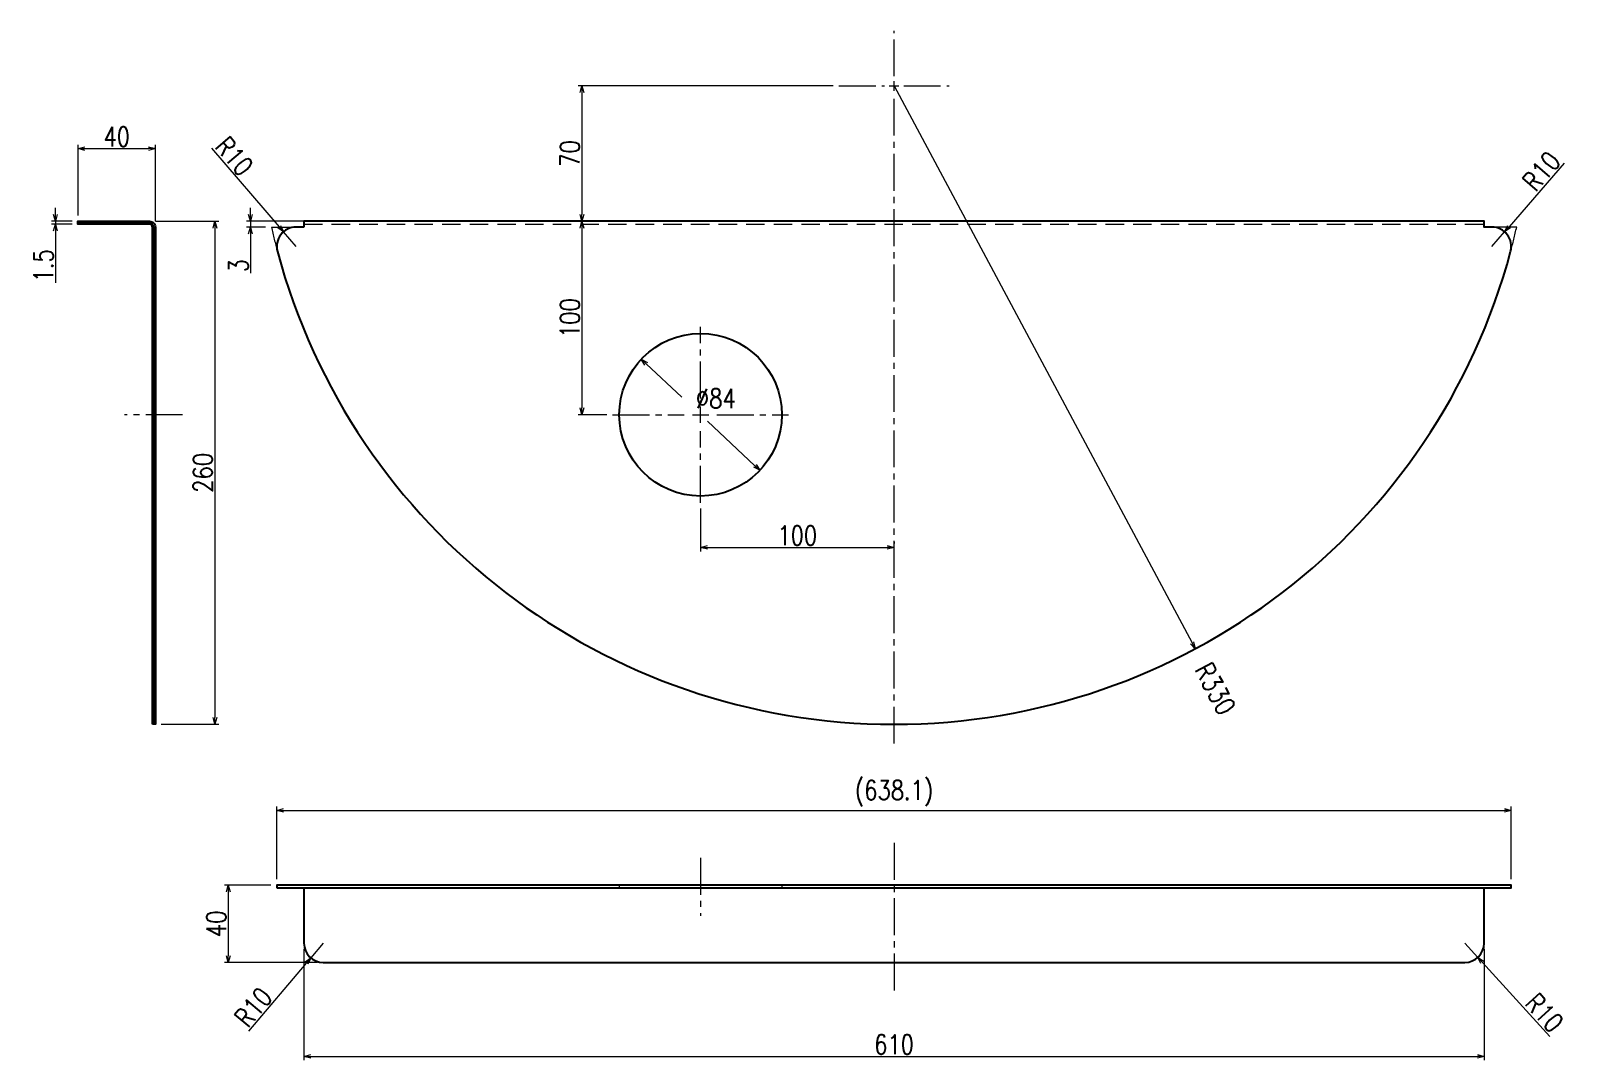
# Model space of a CAD drawing. Header units: millimetres. Extents: x 0 to 51411, y 0 to 16902.
# Drawn here: x 9569 to 10364, y 9300 to 9833 of the extents above; entities that cross this region are included whole.
import ezdxf

# ---------------------------------------------------------------- set-up
doc = ezdxf.new("R2010")
doc.units = ezdxf.units.MM
for name, pattern in [('CENTER2', [28.575, 19.05, -3.175, 3.175, -3.175]), ('HIDDEN2', [4.7625, 3.175, -1.5875]), ('PHANTOM2', [31.75, 15.875, -3.175, 3.175, -3.175, 3.175, -3.175])]:
    doc.linetypes.add(name, pattern=pattern)
for name, color, linetype, lineweight in [('01_外形線', 7, 'Continuous', 25), ('03_かくれ線', 6, 'HIDDEN2', 13), ('04_中心線', 1, 'CENTER2', 9), ('05_仮想線', 2, 'PHANTOM2', 13), ('07_寸法線', 3, 'Continuous', 9)]:
    doc.layers.add(name, color=color, linetype=linetype, lineweight=lineweight)
doc.layers.add('10_補助線', color=8, linetype='Continuous', lineweight=13, plot=False)
doc.styles.add('寸法用', font='simplex.shx', dxfattribs={"width": 0.8, "bigfont": '@extfont2.shx'})
doc.dimstyles.new('機械製図用', dxfattribs={"dimtxt": 3.5, "dimasz": 3.5, "dimexe": 2, "dimexo": 0, "dimgap": 1.2, "dimtad": 1, "dimdsep": 46, "dimtxsty": '寸法用', "dimblk": 'OPEN30', "dimcen": 0, "dimclrd": 256, "dimclre": 256, "dimclrt": 7, "dimazin": 2, "dimtm": 1e-09, "dimtfac": 0.75, "dimtmove": 0, "dimatfit": 3, "dimldrblk": 'OPEN30', "dimfxl": 1, "dimlwd": -1, "dimlwe": -1, "dimarcsym": 0})
doc.dimstyles.new('機械製図用$3', dxfattribs={"dimtxt": 3.5, "dimasz": 3.5, "dimexe": 2, "dimexo": 0, "dimgap": 1.2, "dimtad": 1, "dimtih": 1, "dimtoh": 1, "dimdsep": 46, "dimtxsty": '寸法用', "dimblk": 'OPEN30', "dimcen": 0, "dimsd1": 1, "dimclrd": 256, "dimclre": 256, "dimclrt": 7, "dimazin": 2, "dimtm": 1e-09, "dimtfac": 0.75, "dimtofl": 0, "dimtmove": 0, "dimatfit": 3, "dimldrblk": 'OPEN30', "dimfxl": 1, "dimlwd": -1, "dimlwe": -1, "dimarcsym": 0})

# ---------------------------------------------------------------- blocks, each defined once
blk = doc.blocks.new('_Open30')
at = {"color": 0, "linetype": 'ByBlock', "lineweight": -2}
for p, q in [((-1, 0.27), (0, 0)), ((0, 0), (-1, -0.27)), ((0, 0), (-1, 0))]:
    blk.add_line(p, q, dxfattribs=at)
blk = doc.blocks.new('*D1818')
at = {"layer": '07_寸法線', "transparency": 16777216}
for p, q in [((9983.62, 9804.01), (9851.82, 9804.01)), ((9853.82, 9800.51), (9853.82, 9737.51)), ((9856.82, 9734.01), (9855.82, 9734.01))]:
    blk.add_line(p, q, dxfattribs=at)
at = {"layer": 'Defpoints', "color": 0, "transparency": 16777216}
for p in [(9986.62, 9804.01), (9853.82, 9734.01), (9853.82, 9734.01)]:
    blk.add_point(p, dxfattribs=at)
at = {"layer": '07_寸法線', "transparency": 16777216, "xscale": 3.5, "yscale": 3.5, "zscale": 3.5}
for p, rotation in [((9853.82, 9804.01), 90), ((9853.82, 9734.01), 270)]:
    blk.add_blockref('_Open30', p, dxfattribs=dict(at, rotation=rotation))
at = {"layer": '07_寸法線', "color": 7, "transparency": 16777216, "insert": (9847.62, 9769.01), "char_height": 10, "attachment_point": 5, "rotation": 90, "style": '寸法用'}
blk.add_mtext('70', dxfattribs=at)
blk = doc.blocks.new('*U1780')
at = {"layer": '04_中心線', "color": 0, "linetype": 'CENTER2', "transparency": 16777216}
for p, q in [((0, 8.4), (0, 45.5)), ((-45.5, 0), (-8.4, 0)), ((8.4, 0), (45.5, 0)), ((0, -45.5), (0, -8.4))]:
    blk.add_line(p, q, dxfattribs=at)
at = {"layer": '04_中心線', "color": 0, "linetype": 'Continuous', "transparency": 16777216}
for p, q in [((-4.2, 0), (4.2, 0)), ((0, -4.2), (0, 4.2))]:
    blk.add_line(p, q, dxfattribs=at)
blk = doc.blocks.new('*D1819')
at = {"layer": '07_寸法線', "transparency": 16777216}
for p, q in [((9862.99, 9734.01), (9851.82, 9734.01)), ((9853.82, 9730.51), (9853.82, 9637.51)), ((9866.62, 9634.01), (9851.82, 9634.01))]:
    blk.add_line(p, q, dxfattribs=at)
at = {"layer": 'Defpoints', "color": 0, "transparency": 16777216}
for p in [(9865.99, 9734.01), (9853.82, 9634.01), (9869.62, 9634.01)]:
    blk.add_point(p, dxfattribs=at)
at = {"layer": '07_寸法線', "transparency": 16777216, "xscale": 3.5, "yscale": 3.5, "zscale": 3.5}
for p, rotation in [((9853.82, 9734.01), 90), ((9853.82, 9634.01), 270)]:
    blk.add_blockref('_Open30', p, dxfattribs=dict(at, rotation=rotation))
at = {"layer": '07_寸法線', "color": 7, "transparency": 16777216, "insert": (9847.62, 9684.01), "char_height": 10, "attachment_point": 5, "rotation": 90, "style": '寸法用'}
blk.add_mtext('100', dxfattribs=at)
blk = doc.blocks.new('*D1820')
at = {"layer": '07_寸法線', "transparency": 16777216}
for p, q in [((9915.12, 9585.51), (9915.12, 9563.4)), ((10015.12, 9568.4), (10015.12, 9567.4)), ((9918.62, 9565.4), (10011.62, 9565.4))]:
    blk.add_line(p, q, dxfattribs=at)
at = {"layer": 'Defpoints', "color": 0, "transparency": 16777216}
for p in [(9915.12, 9588.51), (10015.12, 9565.4), (10015.12, 9565.4)]:
    blk.add_point(p, dxfattribs=at)
at = {"layer": '07_寸法線', "transparency": 16777216, "xscale": 3.5, "yscale": 3.5, "zscale": 3.5, "rotation": 180}
blk.add_blockref('_Open30', (9915.12, 9565.4), dxfattribs=at)
at = {"layer": '07_寸法線', "transparency": 16777216, "xscale": 3.5, "yscale": 3.5, "zscale": 3.5}
blk.add_blockref('_Open30', (10015.12, 9565.4), dxfattribs=at)
at = {"layer": '07_寸法線', "color": 7, "transparency": 16777216, "insert": (9965.12, 9571.6), "char_height": 10, "attachment_point": 5, "style": '寸法用'}
blk.add_mtext('100', dxfattribs=at)
blk = doc.blocks.new('*D1840')
at = {"layer": '07_寸法線', "transparency": 16777216}
for p, q in [((9887.01, 9660.32), (9905.49, 9643.02)), ((9943.22, 9607.69), (9918.73, 9630.62))]:
    blk.add_line(p, q, dxfattribs=at)
at = {"layer": 'Defpoints', "color": 0, "transparency": 16777216}
for p in [(9884.46, 9662.71), (9945.78, 9605.3)]:
    blk.add_point(p, dxfattribs=at)
at = {"layer": '07_寸法線', "transparency": 16777216, "xscale": 3.5, "yscale": 3.5, "zscale": 3.5}
for p, rotation in [((9884.46, 9662.71), 136.8861232830943), ((9945.78, 9605.3), 316.8861232830943)]:
    blk.add_blockref('_Open30', p, dxfattribs=dict(at, rotation=rotation))
at = {"layer": '07_寸法線', "color": 7, "transparency": 16777216, "insert": (9922.99, 9642.45), "char_height": 10, "attachment_point": 5, "style": '寸法用'}
blk.add_mtext('∅84', dxfattribs=at)
blk = doc.blocks.new('*D1841')
at = {"layer": '07_寸法線', "transparency": 16777216}
for p, q in [((9712.12, 9734.01), (9680.44, 9734.01)), ((9682.44, 9737.51), (9682.44, 9741.01)), ((9682.44, 9734.01), (9682.44, 9731.01)), ((9690.29, 9731.01), (9680.44, 9731.01)), ((9682.44, 9727.51), (9682.44, 9707.2))]:
    blk.add_line(p, q, dxfattribs=at)
at = {"layer": 'Defpoints', "color": 0, "transparency": 16777216}
for p in [(9715.12, 9734.01), (9682.44, 9731.01), (9693.29, 9731.01)]:
    blk.add_point(p, dxfattribs=at)
at = {"layer": '07_寸法線', "transparency": 16777216, "xscale": 3.5, "yscale": 3.5, "zscale": 3.5}
for p, rotation in [((9682.44, 9734.01), 270), ((9682.44, 9731.01), 90)]:
    blk.add_blockref('_Open30', p, dxfattribs=dict(at, rotation=rotation))
at = {"layer": '07_寸法線', "color": 7, "transparency": 16777216, "insert": (9676.24, 9711.07), "char_height": 10, "attachment_point": 5, "rotation": 90, "style": '寸法用'}
blk.add_mtext('3', dxfattribs=at)
blk = doc.blocks.new('*D1842')
at = {"layer": '07_寸法線', "transparency": 16777216}
for p, q in [((9662.26, 9771.86), (9697.26, 9731.23)), ((9706.07, 9721.01), (9699.54, 9728.58))]:
    blk.add_line(p, q, dxfattribs=at)
at = {"layer": 'Defpoints', "color": 0, "transparency": 16777216}
for p in [(9699.54, 9728.58), (9706.07, 9721.01)]:
    blk.add_point(p, dxfattribs=at)
at = {"layer": '07_寸法線', "transparency": 16777216, "xscale": 3.5, "yscale": 3.5, "zscale": 3.5, "rotation": 310.7414474621124}
blk.add_blockref('_Open30', (9699.54, 9728.58), dxfattribs=at)
at = {"layer": '07_寸法線', "color": 7, "transparency": 16777216, "insert": (9674.08, 9767.64), "char_height": 10, "attachment_point": 5, "rotation": 310.74145, "style": '寸法用'}
blk.add_mtext('R10', dxfattribs=at)
blk = doc.blocks.new('*D1843')
at = {"layer": '07_寸法線', "transparency": 16777216}
for p, q in [((10361.56, 9764.13), (10333.01, 9731.2)), ((10324.17, 9721.01), (10330.72, 9728.56))]:
    blk.add_line(p, q, dxfattribs=at)
at = {"layer": 'Defpoints', "color": 0, "transparency": 16777216}
for p in [(10330.72, 9728.56), (10324.17, 9721.01)]:
    blk.add_point(p, dxfattribs=at)
at = {"layer": '07_寸法線', "transparency": 16777216, "xscale": 3.5, "yscale": 3.5, "zscale": 3.5, "rotation": 229.0707073234045}
blk.add_blockref('_Open30', (10330.72, 9728.56), dxfattribs=at)
at = {"layer": '07_寸法線', "color": 7, "transparency": 16777216, "insert": (10349.73, 9759.95), "char_height": 10, "attachment_point": 5, "rotation": 49.07071, "style": '寸法用'}
blk.add_mtext('R10', dxfattribs=at)
blk = doc.blocks.new('*D1844')
at = {"layer": '07_寸法線', "transparency": 16777216}
blk.add_line((10015.12, 9804.01), (10169.14, 9516.12), dxfattribs=at)
at = {"layer": 'Defpoints', "color": 0, "transparency": 16777216}
for p in [(10015.12, 9804.01), (10170.8, 9513.03)]:
    blk.add_point(p, dxfattribs=at)
at = {"layer": '07_寸法線', "transparency": 16777216, "xscale": 3.5, "yscale": 3.5, "zscale": 3.5, "rotation": 298.1482195804332}
blk.add_blockref('_Open30', (10170.8, 9513.03), dxfattribs=at)
at = {"layer": '07_寸法線', "color": 7, "transparency": 16777216, "insert": (10181.16, 9492.38), "char_height": 10, "attachment_point": 5, "rotation": 298.14822, "style": '寸法用'}
blk.add_mtext('R330', dxfattribs=at)
blk = doc.blocks.new('*D1845')
at = {"layer": '07_寸法線', "transparency": 16777216}
for p, q in [((9633.33, 9734.01), (9666.08, 9734.01)), ((9664.08, 9730.51), (9664.08, 9477.51)), ((9636.33, 9474.01), (9666.08, 9474.01))]:
    blk.add_line(p, q, dxfattribs=at)
at = {"layer": 'Defpoints', "color": 0, "transparency": 16777216}
for p in [(9630.33, 9734.01), (9633.33, 9474.01), (9664.08, 9474.01)]:
    blk.add_point(p, dxfattribs=at)
at = {"layer": '07_寸法線', "transparency": 16777216, "xscale": 3.5, "yscale": 3.5, "zscale": 3.5}
for p, rotation in [((9664.08, 9734.01), 90), ((9664.08, 9474.01), 270)]:
    blk.add_blockref('_Open30', p, dxfattribs=dict(at, rotation=rotation))
at = {"layer": '07_寸法線', "color": 7, "transparency": 16777216, "insert": (9657.88, 9604.01), "char_height": 10, "attachment_point": 5, "rotation": 90, "style": '寸法用'}
blk.add_mtext('260', dxfattribs=at)
blk = doc.blocks.new('*U1781')
at = {"layer": '04_中心線', "color": 0, "linetype": 'CENTER2', "transparency": 16777216}
for p, q in [((0, 5), (0, 28.5)), ((-28.5, 0), (-5, 0)), ((5, 0), (28.5, 0)), ((0, -340), (0, -5))]:
    blk.add_line(p, q, dxfattribs=at)
at = {"layer": '04_中心線', "color": 0, "linetype": 'Continuous', "transparency": 16777216}
for p, q in [((-2.5, 0), (2.5, 0)), ((0, -2.5), (0, 2.5))]:
    blk.add_line(p, q, dxfattribs=at)
blk = doc.blocks.new('*D1846')
at = {"layer": '07_寸法線', "transparency": 16777216}
for p, q in [((9590.33, 9734.01), (9579.68, 9734.01)), ((9581.68, 9737.51), (9581.68, 9741.01)), ((9581.68, 9734.01), (9581.68, 9732.51)), ((9590.33, 9732.51), (9579.68, 9732.51)), ((9581.68, 9729.01), (9581.68, 9702.25))]:
    blk.add_line(p, q, dxfattribs=at)
at = {"layer": 'Defpoints', "color": 0, "transparency": 16777216}
for p in [(9593.33, 9734.01), (9581.68, 9732.51), (9593.33, 9732.51)]:
    blk.add_point(p, dxfattribs=at)
at = {"layer": '07_寸法線', "transparency": 16777216, "xscale": 3.5, "yscale": 3.5, "zscale": 3.5}
for p, rotation in [((9581.68, 9734.01), 270), ((9581.68, 9732.51), 90)]:
    blk.add_blockref('_Open30', p, dxfattribs=dict(at, rotation=rotation))
at = {"layer": '07_寸法線', "color": 7, "transparency": 16777216, "insert": (9575.48, 9711.07), "char_height": 10, "attachment_point": 5, "rotation": 90, "style": '寸法用'}
blk.add_mtext('1.5', dxfattribs=at)
blk = doc.blocks.new('*D1847')
at = {"layer": '07_寸法線', "transparency": 16777216}
for p, q in [((9693.07, 9390.89), (9669.03, 9390.89)), ((9671.03, 9387.39), (9671.03, 9354.39)), ((9717.12, 9350.89), (9669.03, 9350.89))]:
    blk.add_line(p, q, dxfattribs=at)
at = {"layer": 'Defpoints', "color": 0, "transparency": 16777216}
for p in [(9696.07, 9390.89), (9671.03, 9350.89), (9720.12, 9350.89)]:
    blk.add_point(p, dxfattribs=at)
at = {"layer": '07_寸法線', "transparency": 16777216, "xscale": 3.5, "yscale": 3.5, "zscale": 3.5}
for p, rotation in [((9671.03, 9390.89), 90), ((9671.03, 9350.89), 270)]:
    blk.add_blockref('_Open30', p, dxfattribs=dict(at, rotation=rotation))
at = {"layer": '07_寸法線', "color": 7, "transparency": 16777216, "insert": (9664.83, 9370.89), "char_height": 10, "attachment_point": 5, "rotation": 90, "style": '寸法用'}
blk.add_mtext('40', dxfattribs=at)
blk = doc.blocks.new('*D1848')
at = {"layer": '07_寸法線', "transparency": 16777216}
for p, q in [((9720.12, 9360.89), (9713.66, 9353.26)), ((9681.66, 9315.38), (9711.4, 9350.58))]:
    blk.add_line(p, q, dxfattribs=at)
at = {"layer": 'Defpoints', "color": 0, "transparency": 16777216}
for p in [(9720.12, 9360.89), (9713.66, 9353.26)]:
    blk.add_point(p, dxfattribs=at)
at = {"layer": '07_寸法線', "transparency": 16777216, "xscale": 3.5, "yscale": 3.5, "zscale": 3.5, "rotation": 49.80231722451845}
blk.add_blockref('_Open30', (9713.66, 9353.26), dxfattribs=at)
at = {"layer": '07_寸法線', "color": 7, "transparency": 16777216, "insert": (9683.97, 9327.72), "char_height": 10, "attachment_point": 5, "rotation": 49.80232, "style": '寸法用'}
blk.add_mtext('R10', dxfattribs=at)
blk = doc.blocks.new('*D1849')
at = {"layer": '07_寸法線', "transparency": 16777216}
for p, q in [((10310.12, 9360.89), (10316.84, 9353.49)), ((10353.99, 9312.64), (10319.2, 9350.9))]:
    blk.add_line(p, q, dxfattribs=at)
at = {"layer": 'Defpoints', "color": 0, "transparency": 16777216}
for p in [(10310.12, 9360.89), (10316.84, 9353.49)]:
    blk.add_point(p, dxfattribs=at)
at = {"layer": '07_寸法線', "transparency": 16777216, "xscale": 3.5, "yscale": 3.5, "zscale": 3.5, "rotation": 132.2774182708761}
blk.add_blockref('_Open30', (10316.84, 9353.49), dxfattribs=at)
at = {"layer": '07_寸法線', "color": 7, "transparency": 16777216, "insert": (10351.24, 9324.88), "char_height": 10, "attachment_point": 5, "rotation": 312.27742, "style": '寸法用'}
blk.add_mtext('R10', dxfattribs=at)
blk = doc.blocks.new('*D1850')
at = {"layer": '07_寸法線', "transparency": 16777216}
for p, q in [((9710.12, 9357.89), (9710.12, 9300.35)), ((10320.12, 9357.89), (10320.12, 9300.35)), ((9713.62, 9302.35), (10316.62, 9302.35))]:
    blk.add_line(p, q, dxfattribs=at)
at = {"layer": 'Defpoints', "color": 0, "transparency": 16777216}
for p in [(9710.12, 9360.89), (10320.12, 9360.89), (10320.12, 9302.35)]:
    blk.add_point(p, dxfattribs=at)
at = {"layer": '07_寸法線', "transparency": 16777216, "xscale": 3.5, "yscale": 3.5, "zscale": 3.5, "rotation": 180}
blk.add_blockref('_Open30', (9710.12, 9302.35), dxfattribs=at)
at = {"layer": '07_寸法線', "transparency": 16777216, "xscale": 3.5, "yscale": 3.5, "zscale": 3.5}
blk.add_blockref('_Open30', (10320.12, 9302.35), dxfattribs=at)
at = {"layer": '07_寸法線', "color": 7, "transparency": 16777216, "insert": (10015.12, 9308.55), "char_height": 10, "attachment_point": 5, "style": '寸法用'}
blk.add_mtext('610', dxfattribs=at)
blk = doc.blocks.new('*D1851')
at = {"layer": '07_寸法線', "transparency": 16777216}
for p, q in [((9696.07, 9393.89), (9696.07, 9431.5)), ((10334.17, 9393.89), (10334.17, 9431.5)), ((9699.57, 9429.5), (10330.67, 9429.5))]:
    blk.add_line(p, q, dxfattribs=at)
at = {"layer": 'Defpoints', "color": 0, "transparency": 16777216}
for p in [(10334.17, 9429.5), (9696.07, 9390.89), (10334.17, 9390.89)]:
    blk.add_point(p, dxfattribs=at)
at = {"layer": '07_寸法線', "transparency": 16777216, "xscale": 3.5, "yscale": 3.5, "zscale": 3.5, "rotation": 180}
blk.add_blockref('_Open30', (9696.07, 9429.5), dxfattribs=at)
at = {"layer": '07_寸法線', "transparency": 16777216, "xscale": 3.5, "yscale": 3.5, "zscale": 3.5}
blk.add_blockref('_Open30', (10334.17, 9429.5), dxfattribs=at)
at = {"layer": '07_寸法線', "color": 7, "transparency": 16777216, "insert": (10015.12, 9438.32), "char_height": 10, "attachment_point": 5, "style": '寸法用'}
blk.add_mtext('(638.1)', dxfattribs=at)
blk = doc.blocks.new('*D1837')
at = {"layer": '07_寸法線', "transparency": 16777216}
for p, q in [((9593.33, 9737.01), (9593.33, 9773.56)), ((9633.33, 9734.01), (9633.33, 9773.56)), ((9596.83, 9771.56), (9629.83, 9771.56))]:
    blk.add_line(p, q, dxfattribs=at)
at = {"layer": 'Defpoints', "color": 0, "transparency": 16777216}
for p in [(9633.33, 9771.56), (9593.33, 9734.01), (9633.33, 9731.01)]:
    blk.add_point(p, dxfattribs=at)
at = {"layer": '07_寸法線', "transparency": 16777216, "xscale": 3.5, "yscale": 3.5, "zscale": 3.5, "rotation": 180}
blk.add_blockref('_Open30', (9593.33, 9771.56), dxfattribs=at)
at = {"layer": '07_寸法線', "transparency": 16777216, "xscale": 3.5, "yscale": 3.5, "zscale": 3.5}
blk.add_blockref('_Open30', (9633.33, 9771.56), dxfattribs=at)
at = {"layer": '07_寸法線', "color": 7, "transparency": 16777216, "insert": (9613.33, 9777.76), "char_height": 10, "attachment_point": 5, "style": '寸法用'}
blk.add_mtext('40', dxfattribs=at)

msp = doc.modelspace()

# ---------------------------------------------------------------- linework, layer by layer
at = {"layer": '01_外形線'}
for p, q in [((9631.826, 9731.005), (9633.326, 9731.005)), ((9710.117, 9389.393), (9710.117, 9360.893)), ((10320.117, 9360.893), (10320.117, 9389.393)), ((9720.117, 9350.893), (10310.117, 9350.893))]:
    msp.add_line(p, q, dxfattribs=at)
for points in [[(9631.826, 9474.005), (9631.826, 9731.005, 0.4142136), (9630.326, 9732.505), (9593.326, 9732.505), (9593.326, 9734.005), (9630.326, 9734.005, -0.4142136), (9633.326, 9731.005), (9633.326, 9474.005)], [(9710.117, 9731.005), (9706.068, 9731.005, 0.4933243), (9696.41, 9718.412, 0.7668698), (10333.823, 9718.412, 0.4933243), (10324.165, 9731.005), (10320.117, 9731.005), (10320.117, 9734.005), (9710.117, 9734.005)]]:
    msp.add_lwpolyline(points, format="xyb", close=True, dxfattribs=at)
msp.add_lwpolyline([(9696.068, 9389.393), (10334.165, 9389.393), (10334.165, 9390.893), (9696.068, 9390.893)], close=True, dxfattribs=at)
msp.add_circle((9915.117, 9634.005), 42, dxfattribs=at)
for centre, start, end in [((9720.117, 9360.893), 180, 270), ((10310.117, 9360.893), 270, 0)]:
    msp.add_arc(centre, 10, start, end, dxfattribs=at)
at = {"layer": '03_かくれ線', "ltscale": 3}
for p, q in [((9710.117, 9732.505), (10320.117, 9732.505)), ((9633.326, 9676.005), (9631.826, 9676.005)), ((9633.326, 9592.005), (9631.826, 9592.005)), ((9873.117, 9390.893), (9873.117, 9389.393)), ((9957.117, 9390.893), (9957.117, 9389.393))]:
    msp.add_line(p, q, dxfattribs=at)
at = {"layer": '04_中心線'}
for p, q in [((9647.389, 9634.005), (9617.389, 9634.005)), ((10015.117, 9412.643), (10015.117, 9335.893)), ((9915.117, 9404.957), (9915.117, 9374.957))]:
    msp.add_line(p, q, dxfattribs=at)
at = {"layer": '05_仮想線', "transparency": 33554559}
for points in [[(9696.382, 9718.518, -0.0097464), (9693.292, 9731.005), (9706.068, 9731.005)], [(10333.852, 9718.518, 0.0097464), (10336.941, 9731.005), (10324.165, 9731.005)]]:
    msp.add_lwpolyline(points, format="xyb", dxfattribs=at)
at = {"layer": '10_補助線'}
for p, q in [((9593.326, 9733.255), (9630.326, 9733.255)), ((9630.326, 9734.005), (9630.326, 9732.505)), ((9632.576, 9731.005), (9632.576, 9474.005))]:
    msp.add_line(p, q, dxfattribs=at)
msp.add_arc((9630.326, 9731.005), 2.25, 0, 90, dxfattribs=at)

# ---------------------------------------------------------------- block references
at = {"layer": '04_中心線', "linetype": 'CENTER2'}
for name, p in [('*U1781', (10015.117, 9804.005)), ('*U1780', (9915.117, 9634.005))]:
    msp.add_blockref(name, p, dxfattribs=at)

# ---------------------------------------------------------------- dimensions: what is measured, and where the dimension line sits
at = {"layer": '07_寸法線'}
for base, p1, p2, picture, middle in [((9853.822, 9734.005), (9986.617, 9804.005), (9853.822, 9734.005), '*D1818', (9847.622, 9769.005)), ((9664.08, 9474.005), (9630.326, 9734.005), (9633.326, 9474.005), '*D1845', (9657.88, 9604.005)), ((9853.822, 9634.005), (9865.993, 9734.005), (9869.617, 9634.005), '*D1819', (9847.622, 9684.005)), ((9671.029, 9350.893), (9696.068, 9390.893), (9720.117, 9350.893), '*D1847', (9664.829, 9370.893))]:
    dim = msp.add_linear_dim(base=base, p1=p1, p2=p2, angle=90, dimstyle='機械製図用', override={"dimtxt": 10, "dimexo": 3}, dxfattribs=at)
    dim.commit()
    dim.dimension.update_dxf_attribs({"geometry": picture, "text_midpoint": middle})
for center, mpoint, override, picture, middle in [((10015.117, 9804.005), (10170.796, 9513.034), {"dimtxt": 10, "dimtmove": 2}, '*D1844', (10181.163, 9492.383)), ((9706.068, 9721.005), (9699.542, 9728.582), {"dimtxt": 10}, '*D1842', (9669.383, 9763.593)), ((10324.165, 9721.005), (10330.717, 9728.561), {"dimtxt": 10}, '*D1843', (10354.411, 9755.886)), ((9720.117, 9360.893), (9713.663, 9353.255), {"dimtxt": 10}, '*D1848', (9688.702, 9323.716)), ((10310.117, 9360.893), (10316.844, 9353.494), {"dimtxt": 10}, '*D1849', (10346.651, 9320.711))]:
    dim = msp.add_radius_dim(center=center, mpoint=mpoint, dimstyle='機械製図用', override=override, dxfattribs=at)
    dim.commit()
    dim.dimension.update_dxf_attribs({"geometry": picture, "text_midpoint": middle, "dimtype": 164})
for base, p1, p2, picture, middle in [((9633.326, 9771.562), (9593.326, 9734.005), (9633.326, 9731.005), '*D1837', (9613.326, 9777.762)), ((10015.117, 9565.398), (9915.117, 9588.505), (10015.117, 9565.398), '*D1820', (9965.117, 9571.598)), ((10320.117, 9302.346), (9710.117, 9360.893), (10320.117, 9360.893), '*D1850', (10015.117, 9308.546))]:
    dim = msp.add_linear_dim(base=base, p1=p1, p2=p2, dimstyle='機械製図用', override={"dimtxt": 10, "dimexo": 3}, dxfattribs=at)
    dim.commit()
    dim.dimension.update_dxf_attribs({"geometry": picture, "text_midpoint": middle})
for base, p1, p2, picture, middle in [((9581.678, 9732.505), (9593.326, 9734.005), (9593.326, 9732.505), '*D1846', (9581.678, 9711.067)), ((9682.442, 9731.005), (9715.117, 9734.005), (9693.292, 9731.005), '*D1841', (9682.442, 9711.067))]:
    dim = msp.add_linear_dim(base=base, p1=p1, p2=p2, angle=90, dimstyle='機械製図用', override={"dimtxt": 10, "dimexo": 3}, dxfattribs=at)
    dim.commit()
    dim.dimension.update_dxf_attribs({"geometry": picture, "text_midpoint": middle, "dimtype": 160})
dim = msp.add_diameter_dim_2p(p1=(9945.777, 9605.3), p2=(9884.457, 9662.71), dimstyle='機械製図用$3', override={"dimtxt": 10, "dimtmove": 2}, dxfattribs=at)
dim.commit()
dim.dimension.update_dxf_attribs({"geometry": '*D1840', "text_midpoint": (9922.991, 9642.45), "dimtype": 163})
dim = msp.add_linear_dim(base=(10334.165, 9429.502), p1=(9696.068, 9390.893), p2=(10334.165, 9390.893), text='(<>)', dimstyle='機械製図用', override={"dimtxt": 10, "dimexo": 3}, dxfattribs=at)
dim.commit()
dim.dimension.update_dxf_attribs({"geometry": '*D1851', "text_midpoint": (10015.117, 9438.321)})

doc.saveas('drawing.dxf')
